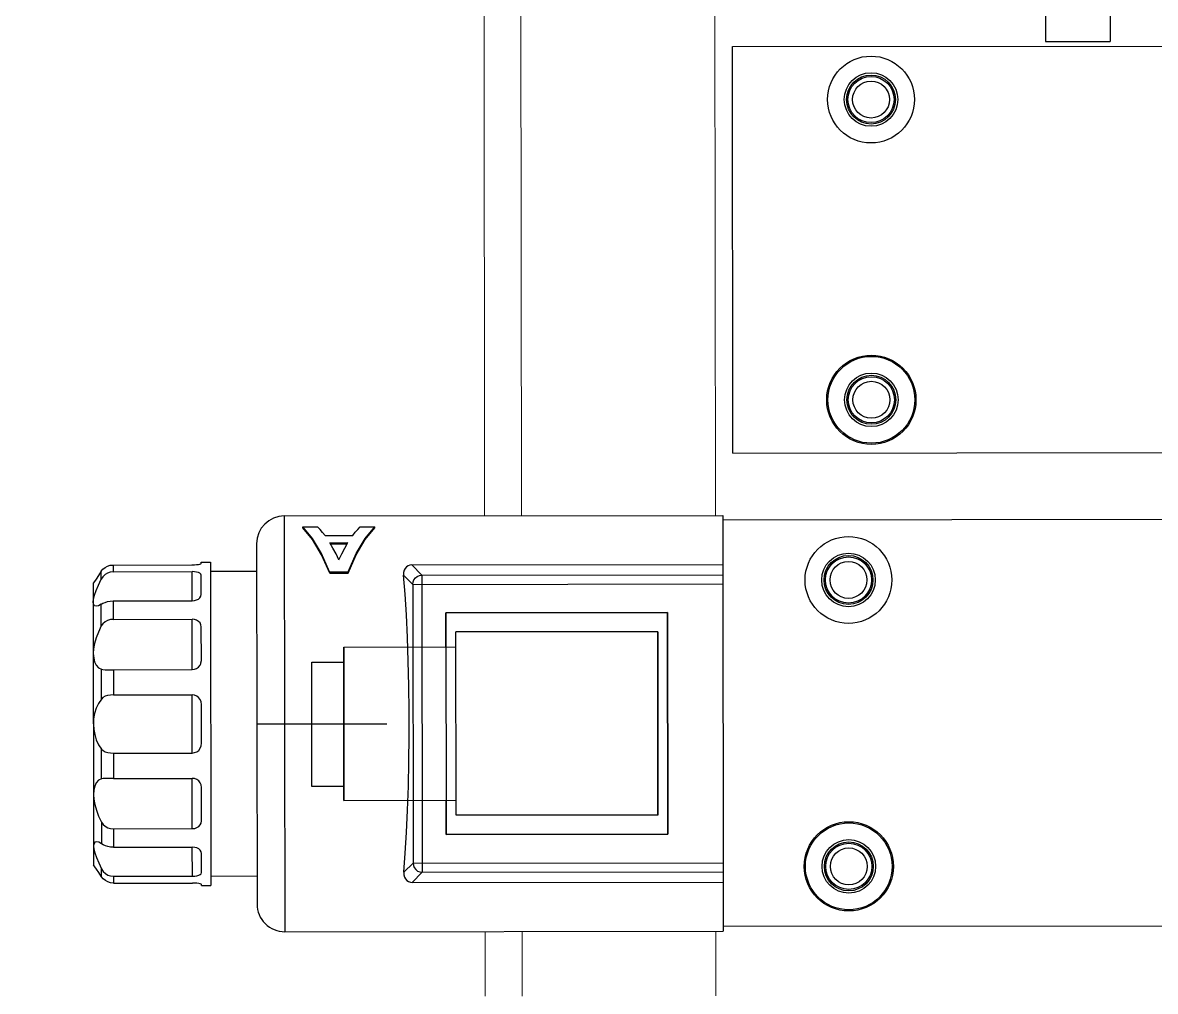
# Model space of a CAD drawing. Header units: feet. Extents: x -99009 to 3252343, y -11094690 to 9035152.
# Drawn here: x 2520526.5 to 2520649.2, y -1969550.5 to -1969445.6 of the extents above; entities that cross this region are included whole.
import ezdxf

# ---------------------------------------------------------------- set-up
doc = ezdxf.new("R2010")
doc.units = ezdxf.units.FT
for name, color, linetype in [('1', 1, 'Continuous'), ('K-LINE', 7, 'Continuous'), ('栗本図面枠', 7, 'Continuous')]:
    doc.layers.add(name, color=color, linetype=linetype)

# ---------------------------------------------------------------- blocks, each defined once
blk = doc.blocks.new('K24582845e8a56')
at = {"layer": '栗本図面枠', "color": 1}
for p, q in [((-7072.55, 203.28, 0), (-7072.55, 272.48, 0)), ((-7028.55, 203.28, 0), (-7028.55, 272.48, 0)), ((-7021.3, 271.38, 0), (-7021.3, 202.18, 0)), ((-6977.3, 271.38, 0), (-6977.3, 202.18, 0)), ((-7143.05, 244.19, 0), (-7073.05, 244.19, 0)), ((-7073.05, 237.19, 0), (-7073.05, 244.19, 0)), ((-7143.05, 237.19, 0), (-7073.05, 237.19, 0)), ((-7028.55, 203.28, 0), (-7072.55, 203.28, 0)), ((-7021.8, 154.68, 0), (-7021.8, 202.18, 0)), ((-7021.8, 202.18, 0), (-6976.8, 202.18, 0)), ((-7016.48, 168.48, 0), (-7016.48, 202.18, 0)), ((-7015.38, 169.58, 0), (-7015.38, 202.18, 0)), ((-7014.38, 168.58, 0), (-7014.38, 202.18, 0)), ((-6984.21, 168.58, 0), (-6984.21, 202.18, 0)), ((-6983.22, 169.58, 0), (-6983.22, 202.18, 0)), ((-6982.12, 168.48, 0), (-6982.12, 202.18, 0)), ((-6976.8, 154.68, 0), (-6976.8, 202.18, 0)), ((-7011.3, 196.18, 0), (-7011.3, 172.18, 0)), ((-6987.3, 196.18, 0), (-7011.3, 196.18, 0)), ((-7011.3, 196.18, 0), (-6987.3, 196.18, 0)), ((-7011.3, 172.18, 0), (-7011.3, 196.18, 0)), ((-6989.38, 195.12, 0), (-7009.22, 195.12, 0)), ((-7009.22, 195.12, 0), (-6989.38, 195.12, 0)), ((-7009.22, 195.12, 0), (-7009.22, 173.25, 0)), ((-6989.38, 195.12, 0), (-6989.38, 173.25, 0)), ((-6987.3, 172.18, 0), (-6987.3, 196.18, 0)), ((-6987.3, 196.18, 0), (-6987.3, 172.18, 0)), ((-6989.38, 173.25, 0), (-7009.22, 173.25, 0)), ((-6989.38, 173.25, 0), (-7009.22, 173.25, 0)), ((-6991, 173.25, 0), (-7007.6, 173.25, 0)), ((-7007.6, 161.1, 0), (-7007.6, 173.25, 0)), ((-6991, 161.1, 0), (-6991, 173.25, 0)), ((-7011.3, 172.18, 0), (-6987.3, 172.18, 0)), ((-7007.6, 172.18, 0), (-7011.3, 172.18, 0)), ((-6987.3, 172.18, 0), (-6991, 172.18, 0)), ((-7016.48, 168.48, 0), (-7015.38, 169.58, 0)), ((-7015.34, 169.32, 0), (-7015.38, 169.58, 0)), ((-7015.38, 169.58, 0), (-6983.22, 169.58, 0)), ((-7015.24, 169.08, 0), (-7015.34, 169.32, 0)), ((-6983.35, 169.08, 0), (-6983.25, 169.32, 0)), ((-6983.25, 169.32, 0), (-6983.22, 169.58, 0)), ((-6983.22, 169.58, 0), (-6982.12, 168.48, 0)), ((-7016.48, 168.48, 0), (-7016.45, 168.29, 0)), ((-7016.45, 168.29, 0), (-7016.38, 168.09, 0)), ((-7016.38, 168.09, 0), (-7016.26, 167.91, 0)), ((-7015.37, 167.59, 0), (-7014.38, 168.58, 0)), ((-7015.08, 168.88, 0), (-7015.24, 169.08, 0)), ((-7014.88, 168.72, 0), (-7015.08, 168.88, 0)), ((-7014.64, 168.62, 0), (-7014.88, 168.72, 0)), ((-7014.38, 168.58, 0), (-7014.64, 168.62, 0)), ((-7014.38, 168.58, 0), (-6984.21, 168.58, 0)), ((-7006.07, 168.09, 0), (-7008.64, 168, 0)), ((-7003.41, 168.15, 0), (-7006.07, 168.09, 0)), ((-7000.67, 168.18, 0), (-7003.41, 168.15, 0)), ((-6997.92, 168.18, 0), (-7000.67, 168.18, 0)), ((-6995.19, 168.15, 0), (-6997.92, 168.18, 0)), ((-6992.52, 168.09, 0), (-6995.19, 168.15, 0)), ((-6989.95, 168, 0), (-6992.52, 168.09, 0)), ((-6984.21, 168.58, 0), (-6983.96, 168.62, 0)), ((-6984.21, 168.58, 0), (-6983.22, 167.59, 0)), ((-6983.96, 168.62, 0), (-6983.72, 168.72, 0)), ((-6983.72, 168.72, 0), (-6983.51, 168.88, 0)), ((-6983.51, 168.88, 0), (-6983.35, 169.08, 0)), ((-6982.33, 167.91, 0), (-6982.21, 168.09, 0)), ((-6982.21, 168.09, 0), (-6982.14, 168.29, 0)), ((-6982.14, 168.29, 0), (-6982.12, 168.48, 0)), ((-7016.26, 167.91, 0), (-7016.1, 167.77, 0)), ((-7016.1, 167.77, 0), (-7015.9, 167.66, 0)), ((-7015.9, 167.66, 0), (-7015.66, 167.6, 0)), ((-7015.66, 167.6, 0), (-7015.37, 167.59, 0)), ((-7013.33, 167.75, 0), (-7015.37, 167.59, 0)), ((-7011.07, 167.89, 0), (-7013.33, 167.75, 0)), ((-7008.64, 168, 0), (-7011.07, 167.89, 0)), ((-6987.52, 167.89, 0), (-6989.95, 168, 0)), ((-6985.27, 167.75, 0), (-6987.52, 167.89, 0)), ((-6983.22, 167.59, 0), (-6985.27, 167.75, 0)), ((-6983.22, 167.59, 0), (-6982.94, 167.6, 0)), ((-6982.94, 167.6, 0), (-6982.7, 167.66, 0)), ((-6982.7, 167.66, 0), (-6982.49, 167.77, 0)), ((-6982.49, 167.77, 0), (-6982.33, 167.91, 0)), ((-6999.3, 151.68, 0), (-6999.3, 165.77, 0)), ((-7019.36, 163.45, 0), (-7020.62, 164.5, 0)), ((-7020.62, 162.91, 0), (-7020.62, 164.5, 0)), ((-7020.51, 164.5, 0), (-7020.62, 164.5, 0)), ((-7019.24, 163.44, 0), (-7020.51, 164.5, 0)), ((-7017.72, 162.47, 0), (-7019.36, 163.45, 0)), ((-7017.59, 162.47, 0), (-7019.24, 163.44, 0)), ((-7020.33, 162.64, 0), (-7020.62, 162.91, 0)), ((-7020.02, 162.37, 0), (-7020.33, 162.64, 0)), ((-7019.69, 162.11, 0), (-7020.02, 162.37, 0)), ((-7019.69, 159.1, 0), (-7019.69, 162.11, 0)), ((-7015.75, 161.59, 0), (-7017.72, 162.47, 0)), ((-7015.61, 161.59, 0), (-7017.59, 162.47, 0)), ((-7018.9, 159.61, 0), (-7018.9, 161.57, 0)), ((-7018.32, 161.23, 0), (-7018.9, 161.57, 0)), ((-7018.78, 159.68, 0), (-7018.78, 161.5, 0)), ((-7017.7, 160.91, 0), (-7018.32, 161.23, 0)), ((-7017.04, 160.59, 0), (-7017.7, 160.91, 0)), ((-7015.75, 159.59, 0), (-7015.75, 161.59, 0)), ((-7015.61, 161.59, 0), (-7015.75, 161.59, 0)), ((-7015.61, 159.59, 0), (-7015.61, 161.59, 0)), ((-6991, 161.1, 0), (-7007.6, 161.1, 0)), ((-7007.6, 161.1, 0), (-6991, 161.1, 0)), ((-7007.6, 161.1, 0), (-6991, 161.1, 0)), ((-7005.98, 157.65, 0), (-7005.98, 161.1, 0)), ((-6992.51, 161.1, 0), (-6992.51, 157.65, 0)), ((-7018.32, 159.95, 0), (-7018.9, 159.61, 0)), ((-7017.7, 160.28, 0), (-7018.32, 159.95, 0)), ((-7015.75, 159.59, 0), (-7017.72, 158.72, 0)), ((-7017.04, 160.59, 0), (-7017.7, 160.28, 0)), ((-7015.61, 159.59, 0), (-7017.59, 158.72, 0)), ((-7015.61, 159.59, 0), (-7015.75, 159.59, 0)), ((-7020.33, 158.55, 0), (-7020.62, 158.28, 0)), ((-7020.62, 156.68, 0), (-7020.62, 158.28, 0)), ((-7020.02, 158.83, 0), (-7020.33, 158.55, 0)), ((-7019.69, 159.1, 0), (-7020.02, 158.83, 0)), ((-7017.72, 158.72, 0), (-7019.36, 157.74, 0)), ((-7017.59, 158.72, 0), (-7019.24, 157.74, 0)), ((-7019.36, 157.74, 0), (-7020.62, 156.68, 0)), ((-7019.24, 157.74, 0), (-7020.51, 156.68, 0)), ((-6992.51, 157.65, 0), (-7005.98, 157.65, 0)), ((-7020.51, 156.68, 0), (-7020.62, 156.68, 0)), ((-7021.8, 154.68, 0), (-6976.8, 154.68, 0)), ((-7018.8, 151.68, 0), (-6979.8, 151.68, 0)), ((-7015.8, 151.68, 0), (-7015.8, 146.68, 0)), ((-6982.8, 151.68, 0), (-6982.8, 146.68, 0)), ((-7016.8, 145.68, 0), (-7016.8, 146.68, 0)), ((-7016.8, 146.68, 0), (-6981.8, 146.68, 0)), ((-6981.8, 145.68, 0), (-6981.8, 146.68, 0)), ((-7016.67, 145.68, 0), (-7016.8, 145.68, 0)), ((-7016.64, 145.64, 0), (-7016.67, 145.68, 0)), ((-7016.6, 145.54, 0), (-7016.64, 145.64, 0)), ((-7016.56, 145.38, 0), (-7016.6, 145.54, 0)), ((-7016.54, 145.17, 0), (-7016.56, 145.38, 0)), ((-7016.52, 144.94, 0), (-7016.54, 145.17, 0)), ((-7016.51, 144.68, 0), (-7016.52, 144.94, 0)), ((-7015.77, 144.94, 0), (-7015.78, 144.68, 0)), ((-7015.73, 145.17, 0), (-7015.77, 144.94, 0)), ((-7015.68, 145.38, 0), (-7015.73, 145.17, 0)), ((-7015.6, 145.54, 0), (-7015.68, 145.38, 0)), ((-7015.5, 145.64, 0), (-7015.6, 145.54, 0)), ((-7015.39, 145.68, 0), (-7015.5, 145.64, 0)), ((-7013.3, 145.68, 0), (-7015.39, 145.68, 0)), ((-7013.12, 145.64, 0), (-7013.3, 145.68, 0)), ((-7012.96, 145.54, 0), (-7013.12, 145.64, 0)), ((-7012.82, 145.38, 0), (-7012.96, 145.54, 0)), ((-7012.72, 145.17, 0), (-7012.82, 145.38, 0)), ((-7012.66, 144.94, 0), (-7012.72, 145.17, 0)), ((-7012.63, 144.68, 0), (-7012.66, 144.94, 0)), ((-7010.6, 144.94, 0), (-7010.63, 144.68, 0)), ((-7010.53, 145.17, 0), (-7010.6, 144.94, 0)), ((-7010.4, 145.38, 0), (-7010.53, 145.17, 0)), ((-7010.23, 145.54, 0), (-7010.4, 145.38, 0)), ((-7010.03, 145.64, 0), (-7010.23, 145.54, 0)), ((-7009.79, 145.68, 0), (-7010.03, 145.64, 0)), ((-7006.18, 145.68, 0), (-7009.79, 145.68, 0)), ((-7005.9, 145.64, 0), (-7006.18, 145.68, 0)), ((-7005.81, 145.61, 0), (-7005.9, 145.64, 0)), ((-7005.66, 145.54, 0), (-7005.81, 145.61, 0)), ((-7005.46, 145.38, 0), (-7005.66, 145.54, 0)), ((-7005.31, 145.17, 0), (-7005.46, 145.38, 0)), ((-7005.21, 144.94, 0), (-7005.31, 145.17, 0)), ((-7005.18, 144.68, 0), (-7005.21, 144.94, 0)), ((-7002.41, 144.94, 0), (-7002.44, 144.68, 0)), ((-7002.31, 145.17, 0), (-7002.41, 144.94, 0)), ((-7002.15, 145.38, 0), (-7002.31, 145.17, 0)), ((-7001.94, 145.54, 0), (-7002.15, 145.38, 0)), ((-7001.68, 145.64, 0), (-7001.94, 145.54, 0)), ((-7001.39, 145.68, 0), (-7001.68, 145.64, 0)), ((-6997.21, 145.68, 0), (-7001.39, 145.68, 0)), ((-6996.92, 145.64, 0), (-6997.21, 145.68, 0)), ((-6996.66, 145.54, 0), (-6996.92, 145.64, 0)), ((-6996.44, 145.38, 0), (-6996.66, 145.54, 0)), ((-6996.29, 145.17, 0), (-6996.44, 145.38, 0)), ((-6996.19, 144.94, 0), (-6996.29, 145.17, 0)), ((-6996.15, 144.68, 0), (-6996.19, 144.94, 0)), ((-6993.38, 144.94, 0), (-6993.41, 144.68, 0)), ((-6993.29, 145.17, 0), (-6993.38, 144.94, 0)), ((-6993.14, 145.38, 0), (-6993.29, 145.17, 0)), ((-6992.93, 145.54, 0), (-6993.14, 145.38, 0)), ((-6992.78, 145.61, 0), (-6992.93, 145.54, 0)), ((-6992.69, 145.64, 0), (-6992.78, 145.61, 0)), ((-6992.42, 145.68, 0), (-6992.69, 145.64, 0)), ((-6988.8, 145.68, 0), (-6992.42, 145.68, 0)), ((-6988.57, 145.64, 0), (-6988.8, 145.68, 0)), ((-6988.36, 145.54, 0), (-6988.57, 145.64, 0)), ((-6988.19, 145.38, 0), (-6988.36, 145.54, 0)), ((-6988.07, 145.17, 0), (-6988.19, 145.38, 0)), ((-6987.99, 144.94, 0), (-6988.07, 145.17, 0)), ((-6987.97, 144.68, 0), (-6987.99, 144.94, 0)), ((-6985.94, 144.94, 0), (-6985.96, 144.68, 0)), ((-6985.88, 145.17, 0), (-6985.94, 144.94, 0)), ((-6985.77, 145.38, 0), (-6985.88, 145.17, 0)), ((-6985.64, 145.54, 0), (-6985.77, 145.38, 0)), ((-6985.47, 145.64, 0), (-6985.64, 145.54, 0)), ((-6985.29, 145.68, 0), (-6985.47, 145.64, 0)), ((-6983.21, 145.68, 0), (-6985.29, 145.68, 0)), ((-6983.09, 145.64, 0), (-6983.21, 145.68, 0)), ((-6983, 145.54, 0), (-6983.09, 145.64, 0)), ((-6982.92, 145.38, 0), (-6983, 145.54, 0)), ((-6982.86, 145.17, 0), (-6982.92, 145.38, 0)), ((-6982.83, 144.94, 0), (-6982.86, 145.17, 0)), ((-6982.82, 144.68, 0), (-6982.83, 144.94, 0)), ((-6982.06, 145.17, 0), (-6982.08, 144.94, 0)), ((-6982.08, 144.94, 0), (-6982.08, 144.68, 0)), ((-6982.03, 145.38, 0), (-6982.06, 145.17, 0)), ((-6982, 145.54, 0), (-6982.03, 145.38, 0)), ((-6981.96, 145.64, 0), (-6982, 145.54, 0)), ((-6981.92, 145.68, 0), (-6981.96, 145.64, 0)), ((-6981.8, 145.68, 0), (-6981.92, 145.68, 0)), ((-7016.51, 136.15, 0), (-7016.51, 144.68, 0)), ((-7015.78, 136.15, 0), (-7015.78, 144.68, 0)), ((-7012.63, 144.68, 0), (-7015.78, 144.68, 0)), ((-7012.63, 136.15, 0), (-7012.63, 144.68, 0)), ((-7010.63, 136.15, 0), (-7010.63, 144.68, 0)), ((-7005.18, 144.68, 0), (-7010.63, 144.68, 0)), ((-7005.18, 136.15, 0), (-7005.18, 144.68, 0)), ((-7002.44, 136.15, 0), (-7002.44, 144.68, 0)), ((-6996.15, 144.68, 0), (-7002.44, 144.68, 0)), ((-6996.15, 136.15, 0), (-6996.15, 144.68, 0)), ((-6993.41, 136.15, 0), (-6993.41, 144.68, 0)), ((-6987.97, 144.68, 0), (-6993.39, 144.68, 0)), ((-6987.97, 136.15, 0), (-6987.97, 144.68, 0)), ((-6985.96, 136.15, 0), (-6985.96, 144.68, 0)), ((-6982.82, 144.68, 0), (-6985.96, 144.68, 0)), ((-6982.82, 136.15, 0), (-6982.82, 144.68, 0)), ((-6982.08, 136.15, 0), (-6982.08, 144.68, 0)), ((-7016.48, 135.83, 0), (-7016.51, 136.15, 0)), ((-7016.51, 136.15, 0), (-7015.78, 136.15, 0)), ((-7016.39, 135.53, 0), (-7016.48, 135.83, 0)), ((-7016.24, 135.26, 0), (-7016.39, 135.53, 0)), ((-7016.05, 135.02, 0), (-7016.24, 135.26, 0)), ((-7015.83, 134.85, 0), (-7016.05, 135.02, 0)), ((-7015.78, 136.15, 0), (-7015.75, 135.83, 0)), ((-7015.75, 135.83, 0), (-7015.64, 135.53, 0)), ((-7015.64, 135.53, 0), (-7015.47, 135.26, 0)), ((-7015.47, 135.26, 0), (-7015.24, 135.02, 0)), ((-7015.24, 135.02, 0), (-7014.97, 134.85, 0)), ((-7012.61, 135.83, 0), (-7012.63, 136.15, 0)), ((-7012.63, 136.15, 0), (-7010.63, 136.15, 0)), ((-7012.56, 135.53, 0), (-7012.61, 135.83, 0)), ((-7012.47, 135.26, 0), (-7012.56, 135.53, 0)), ((-7012.37, 135.02, 0), (-7012.47, 135.26, 0)), ((-7012.26, 134.85, 0), (-7012.37, 135.02, 0)), ((-7010.63, 136.15, 0), (-7010.6, 135.83, 0)), ((-7010.6, 135.83, 0), (-7010.51, 135.53, 0)), ((-7010.51, 135.53, 0), (-7010.37, 135.26, 0)), ((-7010.37, 135.26, 0), (-7010.16, 135.02, 0)), ((-7010.16, 135.02, 0), (-7009.91, 134.85, 0)), ((-7005.22, 134.85, 0), (-7005.19, 135.02, 0)), ((-7005.19, 135.02, 0), (-7005.17, 135.26, 0)), ((-7005.18, 135.83, 0), (-7005.18, 136.15, 0)), ((-7005.18, 136.15, 0), (-7002.44, 136.15, 0)), ((-7005.17, 135.53, 0), (-7005.18, 135.83, 0)), ((-7005.17, 135.36, 0), (-7005.17, 135.53, 0)), ((-7005.17, 135.26, 0), (-7005.17, 135.36, 0)), ((-7002.44, 136.15, 0), (-7002.43, 135.83, 0)), ((-7002.43, 135.83, 0), (-7002.38, 135.53, 0)), ((-7002.38, 135.53, 0), (-7002.3, 135.26, 0)), ((-7002.3, 135.26, 0), (-7002.17, 135.02, 0)), ((-7002.17, 135.02, 0), (-7002, 134.85, 0)), ((-6996.59, 134.85, 0), (-6996.43, 135.02, 0)), ((-6996.43, 135.02, 0), (-6996.3, 135.26, 0)), ((-6996.3, 135.26, 0), (-6996.22, 135.53, 0)), ((-6996.22, 135.53, 0), (-6996.17, 135.83, 0)), ((-6996.17, 135.83, 0), (-6996.15, 136.15, 0)), ((-6996.15, 136.15, 0), (-6993.41, 136.15, 0)), ((-6993.41, 136.15, 0), (-6993.42, 135.83, 0)), ((-6993.42, 135.83, 0), (-6993.42, 135.53, 0)), ((-6993.42, 135.53, 0), (-6993.42, 135.36, 0)), ((-6993.42, 135.36, 0), (-6993.42, 135.26, 0)), ((-6993.42, 135.26, 0), (-6993.41, 135.02, 0)), ((-6993.41, 135.02, 0), (-6993.38, 134.85, 0)), ((-6988.69, 134.85, 0), (-6988.43, 135.02, 0)), ((-6988.43, 135.02, 0), (-6988.23, 135.26, 0)), ((-6988.23, 135.26, 0), (-6988.08, 135.53, 0)), ((-6988.08, 135.53, 0), (-6987.99, 135.83, 0)), ((-6987.99, 135.83, 0), (-6987.97, 136.15, 0)), ((-6987.97, 136.15, 0), (-6985.96, 136.15, 0)), ((-6986.23, 135.02, 0), (-6986.34, 134.85, 0)), ((-6986.12, 135.26, 0), (-6986.23, 135.02, 0)), ((-6986.04, 135.53, 0), (-6986.12, 135.26, 0)), ((-6985.98, 135.83, 0), (-6986.04, 135.53, 0)), ((-6985.96, 136.15, 0), (-6985.98, 135.83, 0)), ((-6983.63, 134.85, 0), (-6983.35, 135.02, 0)), ((-6983.35, 135.02, 0), (-6983.12, 135.26, 0)), ((-6983.12, 135.26, 0), (-6982.95, 135.53, 0)), ((-6982.95, 135.53, 0), (-6982.85, 135.83, 0)), ((-6982.85, 135.83, 0), (-6982.82, 136.15, 0)), ((-6982.82, 136.15, 0), (-6982.08, 136.15, 0)), ((-6982.55, 135.02, 0), (-6982.77, 134.85, 0)), ((-6982.35, 135.26, 0), (-6982.55, 135.02, 0)), ((-6982.21, 135.53, 0), (-6982.35, 135.26, 0)), ((-6982.11, 135.83, 0), (-6982.21, 135.53, 0)), ((-6982.08, 136.15, 0), (-6982.11, 135.83, 0)), ((-7015.83, 134.85, 0), (-7015.36, 134.54, 0)), ((-7014.97, 134.85, 0), (-7015.83, 134.85, 0)), ((-7015.36, 134.54, 0), (-7014.99, 134.29, 0)), ((-7014.99, 134.29, 0), (-7014.74, 134.12, 0)), ((-7014.32, 134.54, 0), (-7014.97, 134.85, 0)), ((-7014.74, 134.12, 0), (-7014.55, 133.98, 0)), ((-7014.55, 133.98, 0), (-6984.05, 133.98, 0)), ((-7013.74, 134.29, 0), (-7014.32, 134.54, 0)), ((-7013.25, 134.12, 0), (-7013.74, 134.29, 0)), ((-7012.84, 134.02, 0), (-7013.25, 134.12, 0)), ((-7012.5, 133.98, 0), (-7012.84, 134.02, 0)), ((-7012.26, 134.01, 0), (-7012.5, 133.98, 0)), ((-7012.26, 134.85, 0), (-7012.09, 134.54, 0)), ((-7009.91, 134.85, 0), (-7012.26, 134.85, 0)), ((-7012.1, 134.12, 0), (-7012.26, 134.01, 0)), ((-7012.04, 134.31, 0), (-7012.1, 134.12, 0)), ((-7012.09, 134.54, 0), (-7012.04, 134.31, 0)), ((-7009.91, 134.85, 0), (-7009.26, 134.54, 0)), ((-7009.26, 134.54, 0), (-7008.62, 134.29, 0)), ((-7008.62, 134.29, 0), (-7008.01, 134.12, 0)), ((-7008.01, 134.12, 0), (-7007.44, 134.01, 0)), ((-7007.44, 134.01, 0), (-7006.92, 133.98, 0)), ((-7006.92, 133.98, 0), (-7006.44, 134.02, 0)), ((-7006.44, 134.02, 0), (-7006.02, 134.12, 0)), ((-7006.02, 134.12, 0), (-7005.67, 134.29, 0)), ((-7005.67, 134.29, 0), (-7005.39, 134.54, 0)), ((-7005.39, 134.54, 0), (-7005.22, 134.85, 0)), ((-7002, 134.85, 0), (-7005.22, 134.85, 0)), ((-7002, 134.85, 0), (-7001.53, 134.54, 0)), ((-7001.53, 134.54, 0), (-7001, 134.29, 0)), ((-7001, 134.29, 0), (-7000.44, 134.12, 0)), ((-7000.44, 134.12, 0), (-6999.87, 134.01, 0)), ((-6999.87, 134.01, 0), (-6999.3, 133.98, 0)), ((-6999.3, 133.98, 0), (-6998.72, 134.02, 0)), ((-6998.72, 134.02, 0), (-6998.15, 134.12, 0)), ((-6998.15, 134.12, 0), (-6997.59, 134.29, 0)), ((-6997.59, 134.29, 0), (-6997.06, 134.54, 0)), ((-6997.06, 134.54, 0), (-6996.59, 134.85, 0)), ((-6993.38, 134.85, 0), (-6996.59, 134.85, 0)), ((-6993.38, 134.85, 0), (-6993.21, 134.54, 0)), ((-6993.21, 134.54, 0), (-6992.93, 134.29, 0)), ((-6992.93, 134.29, 0), (-6992.57, 134.12, 0)), ((-6992.57, 134.12, 0), (-6992.15, 134.01, 0)), ((-6992.15, 134.01, 0), (-6991.67, 133.98, 0)), ((-6991.67, 133.98, 0), (-6991.15, 134.02, 0)), ((-6991.15, 134.02, 0), (-6990.58, 134.12, 0)), ((-6990.58, 134.12, 0), (-6989.97, 134.29, 0)), ((-6989.97, 134.29, 0), (-6989.33, 134.54, 0)), ((-6989.33, 134.54, 0), (-6988.69, 134.85, 0)), ((-6988.69, 134.85, 0), (-6986.34, 134.85, 0)), ((-6986.51, 134.54, 0), (-6986.56, 134.31, 0)), ((-6986.56, 134.31, 0), (-6986.5, 134.12, 0)), ((-6986.34, 134.85, 0), (-6986.51, 134.54, 0)), ((-6986.5, 134.12, 0), (-6986.34, 134.01, 0)), ((-6986.34, 134.01, 0), (-6986.09, 133.98, 0)), ((-6986.09, 133.98, 0), (-6985.76, 134.02, 0)), ((-6985.76, 134.02, 0), (-6985.35, 134.12, 0)), ((-6985.35, 134.12, 0), (-6984.85, 134.29, 0)), ((-6984.85, 134.29, 0), (-6984.28, 134.54, 0)), ((-6984.28, 134.54, 0), (-6983.63, 134.85, 0)), ((-6983.86, 134.12, 0), (-6984.05, 133.98, 0)), ((-6983.6, 134.29, 0), (-6983.86, 134.12, 0)), ((-6982.77, 134.85, 0), (-6983.63, 134.85, 0)), ((-6983.24, 134.54, 0), (-6983.6, 134.29, 0)), ((-6982.77, 134.85, 0), (-6983.24, 134.54, 0))]:
    blk.add_line(p, q, dxfattribs=at)
at = {"layer": '栗本図面枠', "color": 1, "lineweight": 9}
for p, q in [((-7021.8, 201.38, 0), (-7091.05, 201.38, 0)), ((-6969.8, 201.38, 0), (-6976.8, 201.38, 0)), ((-7256.3, 180.38, 0), (-7021.8, 180.38, 0)), ((-6976.8, 180.38, 0), (-6969.8, 180.38, 0)), ((-7260.3, 176.38, 0), (-7021.8, 176.38, 0)), ((-6976.8, 176.38, 0), (-6969.8, 176.38, 0))]:
    blk.add_line(p, q, dxfattribs=at)
at = {"layer": '栗本図面枠', "color": 1}
for centre, radius in [((-7066.8, 218.28, 0), 4.7), ((-7034.3, 218.28, 0), 4.83), ((-7034.3, 218.28, 0), 4.7), ((-7066.8, 218.28, 0), 2.9), ((-7066.8, 218.28, 0), 2.65), ((-7034.3, 218.28, 0), 2.9), ((-7034.3, 218.28, 0), 2.65), ((-7066.8, 218.28, 0), 2.5), ((-7066.8, 218.28, 0), 2), ((-7034.3, 218.28, 0), 2.5), ((-7034.3, 218.28, 0), 2), ((-7014.8, 215.78, 0), 4.7), ((-6983.8, 215.78, 0), 4.83), ((-6983.8, 215.78, 0), 4.7), ((-7014.8, 215.78, 0), 2.9), ((-7014.8, 215.78, 0), 2.65), ((-6983.8, 215.78, 0), 2.9), ((-6983.8, 215.78, 0), 2.65), ((-7014.8, 215.78, 0), 2.5), ((-7014.8, 215.78, 0), 2), ((-6983.8, 215.78, 0), 2.5), ((-6983.8, 215.78, 0), 2)]:
    blk.add_circle(centre, radius, dxfattribs=at)
for centre, start, end in [((-7018.8, 154.68, 0), 180, 270), ((-6979.8, 154.68, 0), 270, 0)]:
    blk.add_arc(centre, 3, start, end, dxfattribs=at)

msp = doc.modelspace()

# ---------------------------------------------------------------- linework, layer by layer
at = {"layer": '1'}
msp.add_arc((2520410.24778, -1978395.99612), 100000, 84.1346387202, 194.3871675539, dxfattribs=at)

# ---------------------------------------------------------------- block references
at = {"layer": 'K-LINE', "color": 2, "linetype": 'Continuous', "lineweight": 15, "rotation": 270.0650517140735}
msp.add_blockref('K24582845e8a56', (2520408.11897, -1976520.99344), dxfattribs=at)

doc.saveas('drawing.dxf')
